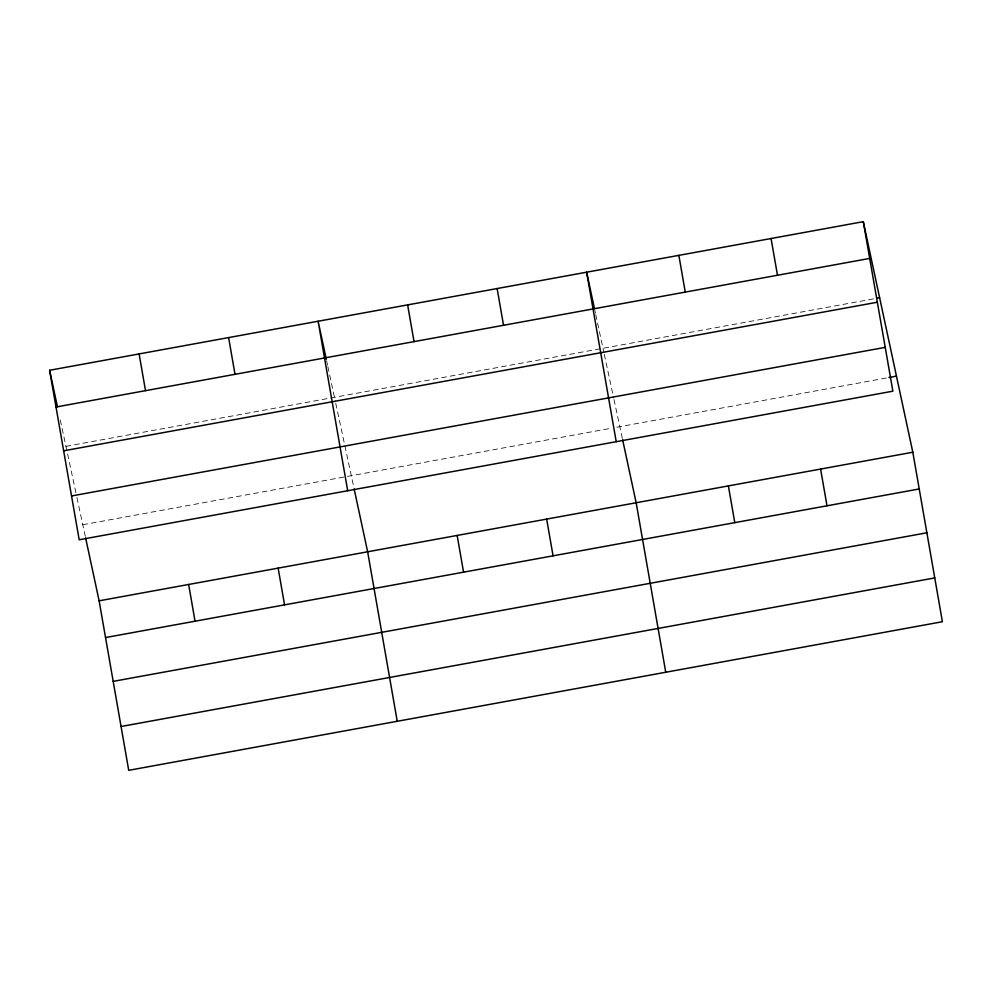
<?xml version="1.0" encoding="UTF-8"?>
<svg xmlns="http://www.w3.org/2000/svg" width="992" height="992" viewBox="0 0 992 992"><rect width="100%" height="100%" fill="white"/><g stroke="black" fill="none" stroke-linecap="round" stroke-linejoin="round"><path stroke-width="0.74" stroke-dasharray="4.96 3.72" d="M65.943 446.35L873.58 298.865M82.782 524.743L610.712 428.333M616.788 427.217L887.406 377.803M594.803 310.236L595.436 313.162M595.746 314.625L603.954 352.805M604.277 354.305L613.664 398.028M613.986 399.528L622.331 438.365M326.604 360.741L327.546 365.13M327.856 366.594L335.432 401.834M335.755 403.347L353.822 487.407M60.289 420.013L76.632 496.099M76.954 497.6L85.3 536.449"/><path stroke-width="1.49" d="M863.288 221.675L892.874 391.183L79.186 539.772L49.6 370.276L863.288 221.675L912.814 452.228L942.4 621.724L128.712 770.325L99.126 600.817L85.61 537.912M56.011 407.005L869.699 258.416M876.606 298.307L879.631 297.761M63.662 450.814L877.35 302.225M71.536 495.963L885.224 347.361M888.919 377.518L896.47 376.142M99.126 600.817L912.814 452.228M105.536 637.558L919.224 488.957M113.187 681.368L926.875 532.778M121.061 726.516L934.749 577.914M594.493 308.772L586.632 272.192L616.218 441.7M622.641 439.828L636.157 502.746L665.744 672.254M326.294 359.278L318.122 321.234L347.696 490.742M354.132 488.87L367.648 551.788L397.234 721.283M49.6 370.276L57.462 406.844M820.595 469.067L827.006 505.796M771.069 238.514L777.48 275.255M728.376 485.906L734.787 522.648M678.85 255.353L685.261 292.094M546.654 519.089L553.065 555.83M497.128 288.548L503.539 325.277M457.151 535.444L463.562 572.173M407.625 304.891L414.036 341.62M278.144 568.131L284.555 604.86M228.606 337.578L235.017 374.319M188.641 584.474L195.052 621.215M139.103 353.921L145.514 390.662"/></g></svg>
